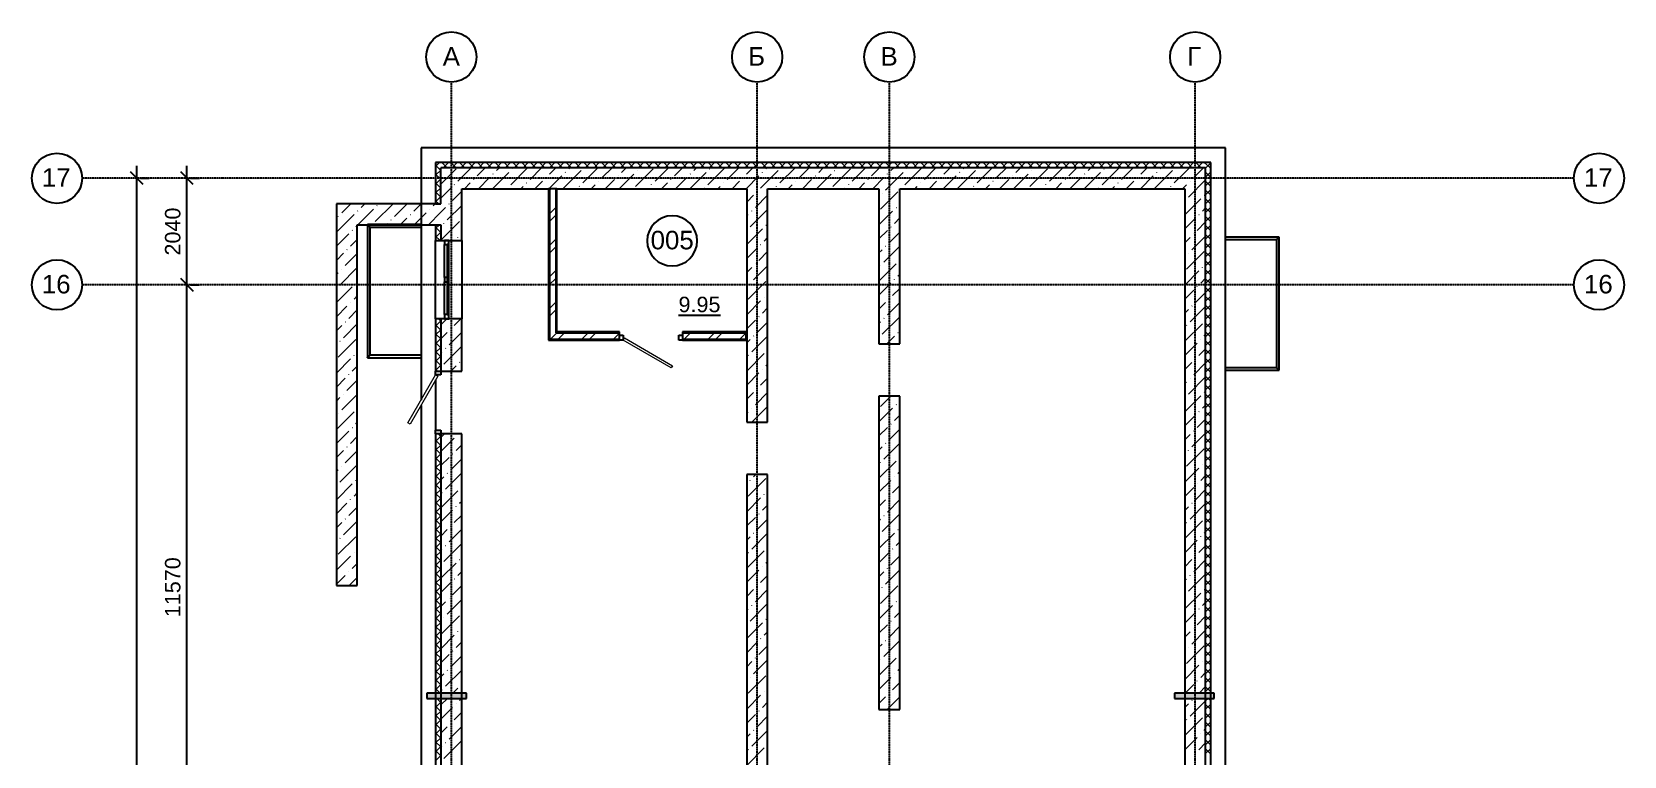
# Model space of a CAD drawing. Header units: millimetres. Extents: x -3463 to 813393, y -106315 to 159215.
# Drawn here: x -2286 to 28175, y 70947 to 84805 of the extents above; entities that cross this region are included whole.
import ezdxf

# ---------------------------------------------------------------- set-up
doc = ezdxf.new("R2010")
doc.units = ezdxf.units.MM
doc.linetypes.add('Линия сетки', pattern=[22.225, 12.7, -3.175, 3.175, -3.175])
doc.layers.add('AXIS_', color=252, linetype='Continuous')
doc.layers.add('PLANS_', color=252, linetype='Continuous')
doc.styles.add('arial', font='arial.ttf')
doc.styles.add('Arial_1', font='arial.ttf', dxfattribs={"height": 295.05988})

# ---------------------------------------------------------------- blocks, each defined once
blk = doc.blocks.new('_Oblique')
at = {"color": 0, "linetype": 'ByBlock', "lineweight": -2}
blk.add_line((-0.5, -0.5), (0.5, 0.5), dxfattribs=at)
blk = doc.blocks.new('A$Cef6d39c7')
at = {"layer": 'PLANS_'}
for points in [[(-4699, 25949), (-4206, 25949), (-4206, 26049), (-4966, 26049), (-4966, 25949), (-4731, 25949)], [(9642, 25949), (10094, 25949), (10094, 26049), (9334, 26049), (9334, 25949), (9633, 25949)]]:
    blk.add_hatch(color=256, dxfattribs=at).paths.add_polyline_path(points, flags=0)
at = {"layer": 'AXIS_', "linetype": 'Линия сетки'}
for p, q in [((-4499, -47592), (-4499, 37741)), ((1351, -47592), (1351, 37741)), ((3881, -47592), (3881, 37741)), ((9731, -47592), (9731, 37741)), ((16977, 35900), (-11564, 35900)), ((16977, 33860), (-11564, 33860))]:
    blk.add_line(p, q, dxfattribs=at)
at = {"layer": 'AXIS_'}
for p, q in [((-10517, -44280), (-10517, 36140)), ((-9557, 33620), (-9557, 36140)), ((-10447, 35900), (-10277, 35900)), ((-9487, 35900), (-9317, 35900)), ((-9557, 22050), (-9557, 34100)), ((-9487, 33860), (-9317, 33860)), ((-9487, 33860), (-9317, 33860))]:
    blk.add_line(p, q, dxfattribs=at)
for centre in [(-4499, 38221), (1351, 38221), (3881, 38221), (9731, 38221), (-12044, 35900), (17457, 35900), (-12044, 33860), (17457, 33860)]:
    blk.add_circle(centre, 480, dxfattribs=at)
at = {"layer": 'PLANS_'}
for p, q in [((10311, 36480), (-5079, 36480)), ((-5079, 36480), (-5079, 31655)), ((10311, -38335), (10311, 36480)), ((9931, 36100), (-4699, 36100)), ((-4699, 35410), (-4699, 36100)), ((9931, -37790), (9931, 36100)), ((-2479, 35700), (-2639, 35700)), ((-2619, 35700), (-2619, 32820)), ((-2499, 35700), (-2499, 32940)), ((-4799, 35410), (-4699, 35410)), ((-5079, 35015), (-6104, 35015)), ((-6104, 35015), (-6104, 32465)), ((-6054, 34965), (-5079, 34965)), ((-6054, 32515), (-6054, 34965)), ((-4799, 35010), (-4699, 35010)), ((-4699, 35010), (-4699, 34710)), ((11336, 34775), (10311, 34775)), ((11336, 32225), (11336, 34775)), ((-4799, 33210), (-4799, 34710)), ((-4549, 34710), (-4629, 34710)), ((-4629, 34710), (-4629, 34630)), ((-4629, 34630), (-4549, 34630)), ((-4629, 34000), (-4629, 34630)), ((-4549, 34630), (-4578, 34630)), ((-4578, 34630), (-4578, 33290)), ((-4549, 34630), (-4549, 34710)), ((-4549, 33290), (-4549, 34630)), ((-4299, 34710), (-4299, 33210)), ((10311, 34725), (11286, 34725)), ((11286, 34725), (11286, 32275)), ((-4549, 34000), (-4629, 34000)), ((-4629, 34000), (-4629, 33920)), ((-4629, 33920), (-4549, 33920)), ((-4629, 33290), (-4629, 33920)), ((-4549, 33920), (-4549, 34000)), ((-4699, 33210), (-4699, 32210)), ((-4549, 33290), (-4629, 33290)), ((-4629, 33290), (-4629, 33210)), ((-4629, 33210), (-4549, 33210)), ((-4578, 33290), (-4549, 33290)), ((-4549, 33210), (-4549, 33290)), ((-2499, 32940), (-1279, 32940)), ((-1279, 32900), (-1209, 32900)), ((-1279, 32800), (-1279, 32900)), ((-1209, 32900), (-1209, 32800)), ((-149, 32900), (-79, 32900)), ((-149, 32800), (-149, 32900)), ((-79, 32940), (1141, 32940)), ((-79, 32900), (-79, 32800)), ((-2619, 32820), (-1279, 32820)), ((-1209, 32800), (-1279, 32800)), ((-79, 32800), (-149, 32800)), ((-79, 32820), (1141, 32820)), ((-6104, 32465), (-5079, 32465)), ((-5079, 32515), (-6054, 32515)), ((-4799, 32210), (-4699, 32210)), ((-4799, 32140), (-4799, 32210)), ((-4699, 32140), (-4799, 32140)), ((-4799, 32040), (-4799, 31080)), ((-4699, 32210), (-4699, 32140)), ((11286, 32275), (10311, 32275)), ((10311, 32225), (11336, 32225)), ((-5079, 31555), (-5079, 22075)), ((-4799, 31010), (-4799, 31080)), ((-4799, 31080), (-4699, 31080)), ((-4699, 31080), (-4699, 31010)), ((-4699, 31010), (-4799, 31010)), ((-4699, 31010), (-4699, 23540)), ((-4206, 26049), (-4966, 26049)), ((-4966, 26049), (-4966, 25949)), ((-4966, 25949), (-4206, 25949)), ((-4206, 25949), (-4206, 26049)), ((10094, 26049), (9334, 26049)), ((9334, 26049), (9334, 25949)), ((9334, 25949), (10094, 25949)), ((10094, 25949), (10094, 26049))]:
    blk.add_line(p, q, dxfattribs=at)
at = {"layer": 'PLANS_', "linetype": 'Continuous', "lineweight": 9}
for p, q in [((-4799, 36127), (-4725, 36200)), ((-4749, 36100), (-4799, 36150)), ((-4799, 35957), (-4699, 36057)), ((-4699, 35880), (-4799, 35980)), ((-4699, 36050), (-4748, 36100)), ((-4699, 35790), (-4408, 36080)), ((-4579, 36100), (-4679, 36200)), ((-4655, 36100), (-4555, 36200)), ((-4409, 36100), (-4509, 36200)), ((-4486, 36100), (-4386, 36200)), ((-4374, 35844), (-4119, 36100)), ((-4240, 36100), (-4340, 36200)), ((-4316, 36100), (-4216, 36200)), ((-4070, 36100), (-4170, 36200)), ((-4146, 36100), (-4046, 36200)), ((-4004, 35945), (-3849, 36100)), ((-3900, 36100), (-4000, 36200)), ((-3976, 36100), (-3876, 36200)), ((-3730, 36100), (-3830, 36200)), ((-3807, 36100), (-3707, 36200)), ((-3710, 35700), (-3398, 36013)), ((-3701, 35979), (-3698, 35982)), ((-3561, 36100), (-3661, 36200)), ((-3637, 36100), (-3537, 36200)), ((-3634, 36046), (-3580, 36100)), ((-3391, 36100), (-3491, 36200)), ((-3467, 36100), (-3367, 36200)), ((-3364, 35777), (-3041, 36100)), ((-3331, 36080), (-3328, 36083)), ((-3221, 36100), (-3321, 36200)), ((-3298, 36100), (-3198, 36200)), ((-3052, 36100), (-3152, 36200)), ((-3128, 36100), (-3028, 36200)), ((-2994, 35878), (-2772, 36100)), ((-2882, 36100), (-2982, 36200)), ((-2958, 36100), (-2858, 36200)), ((-2712, 36100), (-2812, 36200)), ((-2789, 36100), (-2689, 36200)), ((-2542, 36100), (-2642, 36200)), ((-2633, 35700), (-2388, 35945)), ((-2623, 35979), (-2502, 36100)), ((-2619, 36100), (-2519, 36200)), ((-2373, 36100), (-2473, 36200)), ((-2449, 36100), (-2349, 36200)), ((-2354, 35710), (-2017, 36046)), ((-2320, 36013), (-2317, 36016)), ((-2203, 36100), (-2303, 36200)), ((-2279, 36100), (-2179, 36200)), ((-2253, 36080), (-2233, 36100)), ((-2033, 36100), (-2133, 36200)), ((-2110, 36100), (-2010, 36200)), ((-1983, 35811), (-1694, 36100)), ((-1864, 36100), (-1964, 36200)), ((-1940, 36100), (-1840, 36200)), ((-1694, 36100), (-1794, 36200)), ((-1770, 36100), (-1670, 36200)), ((-1524, 36100), (-1624, 36200)), ((-1613, 35912), (-1425, 36100)), ((-1601, 36100), (-1501, 36200)), ((-1355, 36100), (-1455, 36200)), ((-1431, 36100), (-1331, 36200)), ((-1310, 35945), (-1307, 35948)), ((-1286, 35700), (-1007, 35979)), ((-1185, 36100), (-1285, 36200)), ((-1261, 36100), (-1161, 36200)), ((-1243, 36013), (-1155, 36100)), ((-1015, 36100), (-1115, 36200)), ((-1091, 36100), (-991, 36200)), ((-973, 35743), (-636, 36080)), ((-845, 36100), (-945, 36200)), ((-940, 36046), (-937, 36049)), ((-922, 36100), (-822, 36200)), ((-676, 36100), (-776, 36200)), ((-752, 36100), (-652, 36200)), ((-506, 36100), (-606, 36200)), ((-603, 35844), (-347, 36100)), ((-582, 36100), (-482, 36200)), ((-336, 36100), (-436, 36200)), ((-413, 36100), (-313, 36200)), ((-167, 36100), (-267, 36200)), ((-243, 36100), (-143, 36200)), ((-232, 35945), (-77, 36100)), ((3, 36100), (-97, 36200)), ((-73, 36100), (27, 36200)), ((61, 35700), (374, 36013)), ((71, 35979), (74, 35982)), ((173, 36100), (73, 36200)), ((96, 36100), (196, 36200)), ((138, 36046), (192, 36100)), ((343, 36100), (243, 36200)), ((266, 36100), (366, 36200)), ((408, 35777), (731, 36100)), ((512, 36100), (412, 36200)), ((436, 36100), (536, 36200)), ((441, 36080), (444, 36083)), ((682, 36100), (582, 36200)), ((606, 36100), (706, 36200)), ((852, 36100), (752, 36200)), ((775, 36100), (875, 36200)), ((778, 35878), (1000, 36100)), ((1021, 36100), (921, 36200)), ((945, 36100), (1045, 36200)), ((1191, 36100), (1091, 36200)), ((1115, 36100), (1215, 36200)), ((1139, 35700), (1384, 35945)), ((1148, 35979), (1270, 36100)), ((1361, 36100), (1261, 36200)), ((1284, 36100), (1384, 36200)), ((1418, 35710), (1755, 36046)), ((1530, 36100), (1430, 36200)), ((1451, 36013), (1454, 36016)), ((1454, 36100), (1554, 36200)), ((1519, 36080), (1539, 36100)), ((1700, 36100), (1600, 36200)), ((1624, 36100), (1724, 36200)), ((1870, 36100), (1770, 36200)), ((1788, 35811), (2078, 36100)), ((1794, 36100), (1894, 36200)), ((2040, 36100), (1940, 36200)), ((1963, 36100), (2063, 36200)), ((2209, 36100), (2109, 36200)), ((2133, 36100), (2233, 36200)), ((2159, 35912), (2347, 36100)), ((2379, 36100), (2279, 36200)), ((2303, 36100), (2403, 36200)), ((2549, 36100), (2449, 36200)), ((2462, 35945), (2465, 35948)), ((2472, 36100), (2572, 36200)), ((2486, 35700), (2765, 35979)), ((2529, 36013), (2617, 36100)), ((2718, 36100), (2618, 36200)), ((2642, 36100), (2742, 36200)), ((2888, 36100), (2788, 36200)), ((2798, 35743), (3135, 36080)), ((2812, 36100), (2912, 36200)), ((2832, 36046), (2835, 36049)), ((3058, 36100), (2958, 36200)), ((2981, 36100), (3081, 36200)), ((3228, 36100), (3128, 36200)), ((3151, 36100), (3251, 36200)), ((3169, 35844), (3425, 36100)), ((3397, 36100), (3297, 36200)), ((3321, 36100), (3421, 36200)), ((3567, 36100), (3467, 36200)), ((3491, 36100), (3591, 36200)), ((3539, 35945), (3694, 36100)), ((3737, 36100), (3637, 36200)), ((3660, 36100), (3760, 36200)), ((3906, 36100), (3806, 36200)), ((3830, 36100), (3930, 36200)), ((3833, 35700), (4146, 36013)), ((3842, 35979), (3845, 35982)), ((3910, 36046), (3964, 36100)), ((4076, 36100), (3976, 36200)), ((4000, 36100), (4100, 36200)), ((4246, 36100), (4146, 36200)), ((4169, 36100), (4269, 36200)), ((4179, 35777), (4502, 36100)), ((4213, 36080), (4216, 36083)), ((4415, 36100), (4315, 36200)), ((4339, 36100), (4439, 36200)), ((4585, 36100), (4485, 36200)), ((4509, 36100), (4609, 36200)), ((4550, 35878), (4772, 36100)), ((4755, 36100), (4655, 36200)), ((4679, 36100), (4779, 36200)), ((4925, 36100), (4825, 36200)), ((4848, 36100), (4948, 36200)), ((4911, 35700), (5156, 35945)), ((4920, 35979), (5041, 36100)), ((5094, 36100), (4994, 36200)), ((5018, 36100), (5118, 36200)), ((5264, 36100), (5164, 36200)), ((5188, 36100), (5288, 36200)), ((5189, 35710), (5526, 36046)), ((5223, 36013), (5226, 36016)), ((5291, 36080), (5311, 36100)), ((5434, 36100), (5334, 36200)), ((5357, 36100), (5457, 36200)), ((5603, 36100), (5503, 36200)), ((5527, 36100), (5627, 36200)), ((5560, 35811), (5849, 36100)), ((5773, 36100), (5673, 36200)), ((5697, 36100), (5797, 36200)), ((5943, 36100), (5843, 36200)), ((5866, 36100), (5966, 36200)), ((5930, 35912), (6119, 36100)), ((6113, 36100), (6013, 36200)), ((6036, 36100), (6136, 36200)), ((6282, 36100), (6182, 36200)), ((6206, 36100), (6306, 36200)), ((6233, 35945), (6236, 35948)), ((6258, 35700), (6537, 35979)), ((6301, 36013), (6388, 36100)), ((6452, 36100), (6352, 36200)), ((6376, 36100), (6476, 36200)), ((6622, 36100), (6522, 36200)), ((6545, 36100), (6645, 36200)), ((6570, 35743), (6907, 36080)), ((6604, 36046), (6607, 36049)), ((6791, 36100), (6691, 36200)), ((6715, 36100), (6815, 36200)), ((6961, 36100), (6861, 36200)), ((6885, 36100), (6985, 36200)), ((6941, 35844), (7197, 36100)), ((7131, 36100), (7031, 36200)), ((7054, 36100), (7154, 36200)), ((7300, 36100), (7200, 36200)), ((7224, 36100), (7324, 36200)), ((7311, 35945), (7466, 36100)), ((7470, 36100), (7370, 36200)), ((7394, 36100), (7494, 36200)), ((7640, 36100), (7540, 36200)), ((7564, 36100), (7664, 36200)), ((7605, 35700), (7917, 36013)), ((7614, 35979), (7617, 35982)), ((7682, 36046), (7735, 36100)), ((7810, 36100), (7710, 36200)), ((7733, 36100), (7833, 36200)), ((7979, 36100), (7879, 36200)), ((7903, 36100), (8003, 36200)), ((7951, 35777), (8274, 36100)), ((7985, 36080), (7987, 36083)), ((8149, 36100), (8049, 36200)), ((8073, 36100), (8173, 36200)), ((8319, 36100), (8219, 36200)), ((8242, 36100), (8342, 36200)), ((8321, 35878), (8544, 36100)), ((8488, 36100), (8388, 36200)), ((8412, 36100), (8512, 36200)), ((8658, 36100), (8558, 36200)), ((8582, 36100), (8682, 36200)), ((8682, 35700), (8928, 35945)), ((8692, 35979), (8813, 36100)), ((8828, 36100), (8728, 36200)), ((8751, 36100), (8851, 36200)), ((8998, 36100), (8898, 36200)), ((8921, 36100), (9021, 36200)), ((8961, 35710), (9298, 36046)), ((8995, 36013), (8998, 36016)), ((9062, 36080), (9082, 36100)), ((9167, 36100), (9067, 36200)), ((9091, 36100), (9191, 36200)), ((9337, 36100), (9237, 36200)), ((9261, 36100), (9361, 36200)), ((9332, 35811), (9531, 36010)), ((9507, 36100), (9407, 36200)), ((9430, 36100), (9530, 36200)), ((9531, 36010), (9621, 36100)), ((9676, 36100), (9576, 36200)), ((9600, 36100), (9700, 36200)), ((9702, 35912), (9891, 36100)), ((9846, 36100), (9746, 36200)), ((9770, 36100), (9870, 36200)), ((9931, 36185), (9916, 36200)), ((9931, 36092), (10031, 36192)), ((10031, 36085), (9931, 36185)), ((9931, 35923), (10031, 36023)), ((10031, 35915), (9931, 36015)), ((-4799, 35787), (-4699, 35887)), ((-4699, 35711), (-4799, 35811)), ((-4799, 35618), (-4699, 35718)), ((-4699, 35541), (-4799, 35641)), ((-4699, 35520), (-4519, 35700)), ((-4519, 35700), (-4509, 35710)), ((-4476, 35474), (-4299, 35651)), ((-4442, 35777), (-4439, 35780)), ((-4249, 35700), (-4139, 35811)), ((-4071, 35878), (-4069, 35881)), ((-3980, 35700), (-3768, 35912)), ((-3432, 35710), (-3429, 35713)), ((-3172, 35700), (-3128, 35743)), ((-3061, 35811), (-3058, 35814)), ((-2902, 35700), (-2758, 35844)), ((-2691, 35912), (-2688, 35915)), ((-2619, 35676), (-2594, 35700)), ((-2051, 35743), (-2048, 35746)), ((-1825, 35700), (-1748, 35777)), ((-1680, 35844), (-1678, 35847)), ((-1555, 35700), (-1377, 35878)), ((-747, 35700), (-737, 35710)), ((-670, 35777), (-667, 35780)), ((-477, 35700), (-367, 35811)), ((-300, 35878), (-297, 35881)), ((-208, 35700), (3, 35912)), ((340, 35710), (343, 35713)), ((600, 35700), (643, 35743)), ((711, 35811), (713, 35814)), ((870, 35700), (1014, 35844)), ((1081, 35912), (1084, 35915)), ((1350, 35642), (1353, 35645)), ((1721, 35743), (1724, 35746)), ((1947, 35700), (2024, 35777)), ((2091, 35844), (2094, 35847)), ((2217, 35700), (2394, 35878)), ((3025, 35700), (3034, 35710)), ((3102, 35777), (3104, 35780)), ((3294, 35700), (3405, 35811)), ((3472, 35878), (3475, 35881)), ((3564, 35700), (3775, 35912)), ((3708, 35306), (4045, 35642)), ((3809, 35676), (3833, 35700)), ((4112, 35710), (4115, 35713)), ((4372, 35700), (4415, 35743)), ((4482, 35811), (4485, 35814)), ((4641, 35700), (4785, 35844)), ((4853, 35912), (4856, 35915)), ((5493, 35743), (5495, 35746)), ((5719, 35700), (5796, 35777)), ((5863, 35844), (5866, 35847)), ((5988, 35700), (6166, 35878)), ((6797, 35700), (6806, 35710)), ((6873, 35777), (6876, 35780)), ((7066, 35700), (7176, 35811)), ((7244, 35878), (7247, 35881)), ((7335, 35700), (7547, 35912)), ((7884, 35710), (7886, 35713)), ((8144, 35700), (8187, 35743)), ((8254, 35811), (8257, 35814)), ((8413, 35700), (8557, 35844)), ((8624, 35912), (8627, 35915)), ((9264, 35743), (9267, 35746)), ((9491, 35700), (9531, 35741)), ((9531, 35741), (9567, 35777)), ((9601, 35541), (9931, 35872)), ((9635, 35844), (9638, 35847)), ((9931, 35753), (10031, 35853)), ((10031, 35745), (9931, 35845)), ((9931, 35583), (10031, 35683)), ((10031, 35575), (9931, 35675)), ((-6699, 35406), (-6694, 35410)), ((-6597, 35238), (-6425, 35410)), ((-6227, 35339), (-6156, 35410)), ((-5957, 35070), (-5620, 35407)), ((-5924, 35373), (-5921, 35376)), ((-5587, 35171), (-5347, 35410)), ((-5216, 35272), (-5078, 35410)), ((-4846, 35373), (-4809, 35410)), ((-4799, 35448), (-4699, 35548)), ((-4737, 35410), (-4799, 35471)), ((-4699, 35251), (-4610, 35339)), ((-4577, 35103), (-4299, 35381)), ((-4543, 35407), (-4540, 35409)), ((-2619, 35219), (-2499, 35339)), ((1151, 35443), (1283, 35575)), ((1317, 35339), (1551, 35574)), ((3741, 35609), (3744, 35611)), ((4011, 35339), (4014, 35342)), ((4078, 35407), (4081, 35410)), ((9531, 35202), (9837, 35508)), ((9534, 35474), (9537, 35477)), ((9904, 35575), (9907, 35578)), ((9931, 35413), (10031, 35513)), ((10031, 35406), (9931, 35506)), ((9931, 35244), (10031, 35344)), ((10031, 35236), (9931, 35336)), ((-6664, 35171), (-6662, 35174)), ((-6556, 35010), (-6361, 35205)), ((-6294, 35272), (-6291, 35275)), ((-6286, 35010), (-5991, 35306)), ((-5747, 35010), (-5722, 35036)), ((-5654, 35103), (-5651, 35106)), ((-5478, 35010), (-5351, 35137)), ((-5284, 35205), (-5281, 35207)), ((-5209, 35010), (-4981, 35238)), ((-4939, 35010), (-4699, 35251)), ((-4913, 35306), (-4910, 35308)), ((-4678, 34733), (-4341, 35070)), ((-4644, 35036), (-4641, 35039)), ((-2619, 35072), (-2499, 35192)), ((1151, 35174), (1182, 35205)), ((1216, 34969), (1551, 35304)), ((1249, 35272), (1252, 35275)), ((3681, 35010), (3943, 35272)), ((3977, 35036), (4081, 35140)), ((9531, 34933), (9736, 35137)), ((9769, 34901), (9931, 35063)), ((9803, 35205), (9806, 35207)), ((9870, 35272), (9931, 35333)), ((9931, 35074), (10031, 35174)), ((10031, 35066), (9931, 35166)), ((-6699, 34598), (-6462, 34834)), ((-6698, 34868), (-6556, 35010)), ((-6429, 34598), (-6299, 34728)), ((-6395, 34901), (-6392, 34904)), ((-6328, 34969), (-6299, 34998)), ((-4799, 34939), (-4727, 35010)), ((-4699, 34862), (-4799, 34962)), ((-4799, 34769), (-4699, 34869)), ((-4716, 34710), (-4799, 34793)), ((-4374, 34767), (-4372, 34770)), ((-4307, 34834), (-4299, 34843)), ((-2619, 34615), (-2499, 34735)), ((1151, 34635), (1451, 34935)), ((1485, 34699), (1551, 34766)), ((1519, 35002), (1522, 35005)), ((3681, 34740), (3842, 34901)), ((3876, 34666), (4081, 34871)), ((3910, 34969), (3913, 34972)), ((9531, 34663), (9635, 34767)), ((9668, 34531), (9931, 34794)), ((9702, 34834), (9705, 34837)), ((9931, 34904), (10031, 35004)), ((10031, 34897), (9931, 34997)), ((9931, 34735), (10031, 34835)), ((10031, 34727), (9931, 34827)), ((-6699, 34328), (-6563, 34464)), ((-6530, 34228), (-6299, 34459)), ((-6496, 34531), (-6493, 34534)), ((-2619, 34469), (-2499, 34589)), ((1151, 34366), (1350, 34565)), ((1384, 34329), (1551, 34496)), ((1418, 34632), (1421, 34635)), ((3681, 34471), (3741, 34531)), ((3775, 34295), (4081, 34602)), ((3809, 34598), (3812, 34601)), ((9567, 34161), (9904, 34497)), ((9601, 34464), (9604, 34466)), ((9931, 34565), (10031, 34665)), ((10031, 34557), (9931, 34657)), ((9931, 34395), (10031, 34495)), ((10031, 34388), (9931, 34488)), ((-6631, 33857), (-6299, 34190)), ((-6597, 34161), (-6594, 34163)), ((-2619, 34012), (-2499, 34132)), ((1151, 34096), (1249, 34194)), ((1283, 33959), (1551, 34227)), ((1317, 34262), (1320, 34264)), ((3681, 33932), (4011, 34262)), ((3708, 34228), (3711, 34231)), ((4078, 34329), (4081, 34332)), ((9531, 34394), (9534, 34396)), ((9531, 33855), (9803, 34127)), ((9870, 34194), (9873, 34197)), ((9931, 34226), (10031, 34326)), ((10031, 34218), (9931, 34318)), ((9931, 34056), (10031, 34156)), ((10031, 34048), (9931, 34148)), ((-6699, 34059), (-6664, 34093)), ((-6699, 33520), (-6395, 33824)), ((-6328, 33891), (-6325, 33894)), ((-2619, 33865), (-2499, 33985)), ((1182, 33588), (1519, 33925)), ((1216, 33891), (1219, 33894)), ((3681, 33663), (3910, 33891)), ((3977, 33959), (3980, 33961)), ((4045, 34026), (4081, 34063)), ((9769, 33824), (9772, 33827)), ((9837, 33891), (9931, 33986)), ((9931, 33886), (10031, 33986)), ((10031, 33878), (9931, 33978)), ((9931, 33716), (10031, 33816)), ((-6698, 33790), (-6695, 33793)), ((-6429, 33521), (-6426, 33524)), ((-6361, 33588), (-6299, 33651)), ((-2619, 33408), (-2499, 33528)), ((1151, 33288), (1418, 33554)), ((1485, 33622), (1488, 33625)), ((3681, 33393), (3809, 33521)), ((3842, 33285), (4081, 33524)), ((3876, 33588), (3879, 33591)), ((3943, 33655), (4081, 33793)), ((9531, 33586), (9702, 33756)), ((9736, 33521), (9931, 33716)), ((10031, 33709), (9931, 33809)), ((9931, 33547), (10031, 33647)), ((10031, 33539), (9931, 33639)), ((-6699, 33251), (-6496, 33453)), ((-6462, 33218), (-6299, 33381)), ((-4699, 33165), (-4744, 33210)), ((-4699, 33096), (-4584, 33210)), ((-4442, 33083), (-4315, 33210)), ((-2619, 33262), (-2499, 33382)), ((1384, 33251), (1387, 33254)), ((1451, 33319), (1551, 33419)), ((3741, 32915), (4078, 33251)), ((3775, 33218), (3778, 33220)), ((9531, 33316), (9601, 33386)), ((9635, 33150), (9931, 33447)), ((9668, 33453), (9671, 33456)), ((9931, 33377), (10031, 33477)), ((10031, 33369), (9931, 33469)), ((9931, 33207), (10031, 33307)), ((10031, 33200), (9931, 33300)), ((-6699, 32981), (-6597, 33083)), ((-6563, 32847), (-6299, 33112)), ((-6530, 33150), (-6527, 33153)), ((-4799, 33072), (-4699, 33172)), ((-4699, 32995), (-4799, 33095)), ((-4799, 32902), (-4699, 33002)), ((-4699, 32826), (-4799, 32926)), ((-4699, 32826), (-4577, 32948)), ((-4543, 32712), (-4299, 32957)), ((-4509, 33016), (-4506, 33018)), ((-2603, 32820), (-2483, 32940)), ((-2457, 32820), (-2337, 32940)), ((-2000, 32820), (-1880, 32940)), ((-1853, 32820), (-1733, 32940)), ((-1396, 32820), (-1279, 32938)), ((-79, 32931), (-69, 32940)), ((-43, 32820), (77, 32940)), ((414, 32820), (534, 32940)), ((561, 32820), (681, 32940)), ((1018, 32820), (1138, 32940)), ((1151, 33019), (1317, 33184)), ((1350, 32948), (1551, 33149)), ((3681, 33124), (3708, 33150)), ((4045, 32948), (4047, 32951)), ((9534, 32780), (9870, 33117)), ((9567, 33083), (9570, 33086)), ((9904, 32881), (9931, 32908)), ((9931, 33038), (10031, 33138)), ((10031, 33030), (9931, 33130)), ((9931, 32868), (10031, 32968)), ((10031, 32860), (9931, 32960)), ((-6699, 32712), (-6698, 32712)), ((-6664, 32477), (-6328, 32814)), ((-6631, 32780), (-6628, 32783)), ((-4799, 32733), (-4699, 32833)), ((-4699, 32656), (-4799, 32756)), ((-4799, 32563), (-4699, 32663)), ((-4644, 32342), (-4307, 32679)), ((-4610, 32645), (-4607, 32648)), ((1151, 32749), (1216, 32814)), ((1249, 32578), (1551, 32880)), ((1283, 32881), (1286, 32884)), ((3829, 32733), (3977, 32881)), ((9531, 32508), (9769, 32746)), ((9803, 32510), (9931, 32639)), ((9837, 32814), (9840, 32816)), ((9931, 32698), (10031, 32798)), ((10031, 32690), (9931, 32790)), ((9931, 32528), (10031, 32628)), ((10031, 32521), (9931, 32621)), ((-6699, 32173), (-6429, 32443)), ((-6395, 32207), (-6299, 32304)), ((-6361, 32510), (-6359, 32513)), ((-4699, 32486), (-4799, 32586)), ((-4799, 32393), (-4699, 32493)), ((-4699, 32317), (-4799, 32417)), ((-4799, 32223), (-4699, 32323)), ((-4699, 32557), (-4678, 32578)), ((-4506, 32210), (-4408, 32308)), ((-4341, 32376), (-4338, 32379)), ((1151, 32210), (1485, 32544)), ((1182, 32510), (1185, 32513)), ((1519, 32308), (1551, 32341)), ((9531, 32239), (9668, 32376)), ((9702, 32140), (9931, 32369)), ((9736, 32443), (9739, 32446)), ((9931, 32359), (10031, 32459)), ((10031, 32351), (9931, 32451)), ((-6699, 31904), (-6530, 32073)), ((-6496, 31837), (-6299, 32034)), ((-6462, 32140), (-6460, 32143)), ((-4762, 32210), (-4799, 32247)), ((1151, 31941), (1384, 32174)), ((1418, 31938), (1551, 32072)), ((1451, 32241), (1454, 32244)), ((9531, 31969), (9567, 32005)), ((9601, 31770), (9931, 32100)), ((9635, 32073), (9638, 32076)), ((9931, 32189), (10031, 32289)), ((10031, 32181), (9931, 32281)), ((9931, 32019), (10031, 32119)), ((10031, 32012), (9931, 32112)), ((-6699, 31634), (-6631, 31702)), ((-6597, 31466), (-6299, 31765)), ((-6563, 31770), (-6561, 31772)), ((1151, 31672), (1283, 31803)), ((1317, 31568), (1551, 31802)), ((1350, 31871), (1353, 31873)), ((3708, 31534), (3907, 31733)), ((9531, 31431), (9837, 31736)), ((9534, 31702), (9537, 31705)), ((9904, 31803), (9907, 31806)), ((9931, 31850), (10031, 31950)), ((10031, 31842), (9931, 31942)), ((9931, 31680), (10031, 31780)), ((10031, 31672), (9931, 31772)), ((-6698, 31096), (-6361, 31433)), ((-6664, 31399), (-6662, 31402)), ((1151, 31402), (1182, 31433)), ((1249, 31230), (1551, 31533)), ((1249, 31500), (1252, 31503)), ((3681, 31238), (3943, 31500)), ((4011, 31568), (4014, 31570)), ((4078, 31635), (4081, 31638)), ((9803, 31433), (9806, 31436)), ((9870, 31500), (9931, 31561)), ((9931, 31510), (10031, 31610)), ((10031, 31503), (9931, 31603)), ((9931, 31341), (10031, 31441)), ((10031, 31333), (9931, 31433)), ((-6395, 31130), (-6392, 31133)), ((-6328, 31197), (-6299, 31226)), ((1519, 31231), (1522, 31234)), ((3681, 30969), (3842, 31130)), ((3876, 30894), (4081, 31099)), ((3910, 31197), (3913, 31200)), ((3977, 31264), (4081, 31369)), ((9531, 31161), (9736, 31365)), ((9769, 31130), (9931, 31292)), ((9931, 31171), (10031, 31271)), ((10031, 31163), (9931, 31263)), ((9931, 31001), (10031, 31101)), ((10031, 30993), (9931, 31093)), ((-6699, 30826), (-6462, 31062)), ((-6429, 30827), (-6299, 30957)), ((-4799, 30866), (-4699, 30966)), ((-4699, 30789), (-4799, 30889)), ((-4799, 30696), (-4699, 30796)), ((-4699, 30959), (-4750, 31010)), ((-4699, 30671), (-4442, 30928)), ((-4678, 30961), (-4629, 31010)), ((-4408, 30692), (-4299, 30802)), ((-4374, 30995), (-4372, 30998)), ((3775, 30524), (4081, 30830)), ((3809, 30827), (3812, 30829)), ((9531, 30892), (9635, 30995)), ((9668, 30759), (9931, 31022)), ((9702, 31062), (9705, 31065)), ((9931, 30831), (10031, 30931)), ((10031, 30824), (9931, 30924)), ((-6699, 30557), (-6563, 30692)), ((-6530, 30456), (-6299, 30687)), ((-6496, 30759), (-6493, 30762)), ((-4699, 30620), (-4799, 30720)), ((-4799, 30526), (-4699, 30626)), ((-4699, 30450), (-4799, 30550)), ((-4699, 30402), (-4543, 30557)), ((-4509, 30322), (-4299, 30532)), ((-4476, 30625), (-4473, 30627)), ((3681, 30699), (3741, 30759)), ((3681, 30160), (4011, 30490)), ((4078, 30557), (4081, 30560)), ((9531, 30622), (9534, 30625)), ((9567, 30389), (9904, 30726)), ((9601, 30692), (9604, 30695)), ((9931, 30662), (10031, 30762)), ((10031, 30654), (9931, 30754)), ((9931, 30492), (10031, 30592)), ((10031, 30484), (9931, 30584)), ((-6699, 30287), (-6664, 30322)), ((-6631, 30086), (-6299, 30418)), ((-6597, 30389), (-6594, 30392)), ((-4799, 30357), (-4699, 30457)), ((-4699, 30280), (-4799, 30380)), ((-4799, 30187), (-4699, 30287)), ((-4699, 30110), (-4799, 30210)), ((-4699, 30132), (-4644, 30187)), ((-4610, 29951), (-4299, 30263)), ((-4577, 30254), (-4574, 30257)), ((1283, 30187), (1326, 30230)), ((3708, 30456), (3711, 30459)), ((3977, 30187), (3980, 30190)), ((4045, 30254), (4081, 30291)), ((9531, 30084), (9803, 30355)), ((9837, 30119), (9931, 30214)), ((9870, 30423), (9873, 30425)), ((9931, 30322), (10031, 30422)), ((10031, 30315), (9931, 30415)), ((9931, 30153), (10031, 30253)), ((10031, 30145), (9931, 30245)), ((-6699, 29749), (-6395, 30052)), ((-6698, 30018), (-6695, 30021)), ((-6361, 29816), (-6299, 29879)), ((-6328, 30119), (-6325, 30122)), ((-4799, 30017), (-4699, 30117)), ((-4699, 29941), (-4799, 30041)), ((-4799, 29848), (-4699, 29948)), ((-4699, 29771), (-4799, 29871)), ((-4699, 29593), (-4374, 29917)), ((-4678, 29884), (-4675, 29887)), ((-4307, 29985), (-4304, 29988)), ((1182, 29816), (1519, 30153)), ((1216, 30119), (1219, 30122)), ((1485, 29850), (1488, 29853)), ((3681, 29891), (3910, 30119)), ((3943, 29884), (4081, 30022)), ((9531, 29814), (9702, 29985)), ((9736, 29749), (9931, 29945)), ((9769, 30052), (9772, 30055)), ((9931, 29983), (10031, 30083)), ((10031, 29975), (9931, 30075)), ((9931, 29813), (10031, 29913)), ((10031, 29805), (9931, 29905)), ((-6699, 29479), (-6496, 29682)), ((-6462, 29446), (-6299, 29610)), ((-6429, 29749), (-6426, 29752)), ((-4799, 29678), (-4699, 29778)), ((-4699, 29601), (-4799, 29701)), ((-4799, 29508), (-4699, 29608)), ((-4408, 29614), (-4405, 29617)), ((-4341, 29682), (-4299, 29724)), ((1151, 29516), (1418, 29783)), ((1451, 29547), (1551, 29647)), ((3681, 29622), (3809, 29749)), ((3842, 29513), (4081, 29752)), ((3876, 29816), (3879, 29819)), ((9531, 29545), (9601, 29614)), ((9635, 29379), (9931, 29675)), ((9668, 29682), (9671, 29685)), ((9931, 29643), (10031, 29743)), ((10031, 29636), (9931, 29736)), ((9931, 29474), (10031, 29574)), ((10031, 29466), (9931, 29566)), ((-6699, 29210), (-6597, 29311)), ((-6563, 29075), (-6299, 29340)), ((-6530, 29379), (-6527, 29381)), ((-4699, 29432), (-4799, 29532)), ((-4799, 29338), (-4699, 29438)), ((-4699, 29262), (-4799, 29362)), ((-4799, 29169), (-4699, 29269)), ((-4699, 29324), (-4476, 29547)), ((-4509, 29244), (-4506, 29247)), ((-4442, 29311), (-4299, 29454)), ((1151, 29247), (1317, 29412)), ((1350, 29177), (1551, 29378)), ((1384, 29480), (1387, 29482)), ((3681, 29352), (3708, 29379)), ((3741, 29143), (4078, 29480)), ((3775, 29446), (3778, 29449)), ((9534, 29008), (9870, 29345)), ((9567, 29311), (9570, 29314)), ((9931, 29304), (10031, 29404)), ((10031, 29296), (9931, 29396)), ((-6699, 28940), (-6698, 28941)), ((-6664, 28705), (-6328, 29042)), ((-6631, 29008), (-6628, 29011)), ((-4699, 29092), (-4799, 29192)), ((-4799, 28999), (-4699, 29099)), ((-4699, 28923), (-4799, 29023)), ((-4699, 29054), (-4577, 29177)), ((-4543, 28941), (-4299, 29185)), ((1151, 28978), (1216, 29042)), ((1249, 28806), (1551, 29108)), ((1283, 29109), (1286, 29112)), ((3681, 28813), (3977, 29109)), ((4011, 28873), (4081, 28944)), ((4045, 29177), (4047, 29179)), ((9531, 28736), (9769, 28974)), ((9837, 29042), (9840, 29045)), ((9904, 29109), (9931, 29136)), ((9931, 29134), (10031, 29234)), ((10031, 29127), (9931, 29227)), ((9931, 28965), (10031, 29065)), ((10031, 28957), (9931, 29057)), ((-6699, 28402), (-6429, 28671)), ((-6361, 28739), (-6359, 28742)), ((-4799, 28829), (-4699, 28929)), ((-4699, 28753), (-4799, 28853)), ((-4799, 28660), (-4699, 28760)), ((-4699, 28583), (-4799, 28683)), ((-4699, 28785), (-4678, 28806)), ((-4644, 28570), (-4307, 28907)), ((-4610, 28873), (-4607, 28876)), ((1151, 28439), (1485, 28772)), ((1182, 28739), (1185, 28742)), ((3681, 28544), (3876, 28739)), ((3910, 28503), (4081, 28675)), ((3943, 28806), (3946, 28809)), ((9736, 28671), (9739, 28674)), ((9803, 28739), (9931, 28867)), ((9931, 28795), (10031, 28895)), ((10031, 28787), (9931, 28887)), ((9931, 28625), (10031, 28725)), ((10031, 28618), (9931, 28718)), ((-6462, 28368), (-6460, 28371)), ((-6395, 28436), (-6299, 28532)), ((-4799, 28490), (-4699, 28590)), ((-4699, 28413), (-4799, 28513)), ((-4799, 28320), (-4699, 28420)), ((-4699, 28244), (-4799, 28344)), ((-4699, 28246), (-4408, 28537)), ((-4374, 28301), (-4299, 28377)), ((-4341, 28604), (-4338, 28607)), ((1151, 28169), (1384, 28402)), ((1451, 28469), (1454, 28472)), ((1519, 28537), (1551, 28569)), ((3681, 28275), (3775, 28368)), ((3809, 28133), (4081, 28405)), ((3842, 28436), (3845, 28438)), ((9531, 28467), (9668, 28604)), ((9702, 28368), (9931, 28598)), ((9931, 28456), (10031, 28556)), ((10031, 28448), (9931, 28548)), ((9931, 28286), (10031, 28386)), ((10031, 28278), (9931, 28378)), ((-6699, 28132), (-6530, 28301)), ((-6451, 28110), (-6299, 28263)), ((-4799, 28151), (-4699, 28251)), ((-4699, 28074), (-4799, 28174)), ((-4799, 27981), (-4699, 28081)), ((-4699, 27977), (-4509, 28166)), ((-4476, 27931), (-4299, 28107)), ((-4442, 28234), (-4439, 28236)), ((1151, 27900), (1283, 28032)), ((1317, 27796), (1551, 28030)), ((1350, 28099), (1353, 28102)), ((1418, 28166), (1551, 28300)), ((3708, 27762), (4045, 28099)), ((3741, 28065), (3744, 28068)), ((9531, 28198), (9567, 28234)), ((9601, 27998), (9931, 28328)), ((9635, 28301), (9638, 28304)), ((9904, 28032), (9907, 28034)), ((9931, 28116), (10031, 28216)), ((10031, 28108), (9931, 28208)), ((9931, 27946), (10031, 28046)), ((10031, 27939), (9931, 28039)), ((-4699, 27904), (-4799, 28004)), ((-4799, 27811), (-4699, 27911)), ((-4699, 27735), (-4799, 27835)), ((-4799, 27641), (-4699, 27741)), ((-4699, 27707), (-4610, 27796)), ((-4577, 27560), (-4299, 27838)), ((-4543, 27863), (-4540, 27866)), ((1216, 27425), (1551, 27761)), ((1249, 27728), (1252, 27731)), ((3681, 27466), (3943, 27728)), ((4011, 27796), (4014, 27799)), ((4078, 27863), (4081, 27866)), ((9531, 27659), (9837, 27964)), ((9534, 27931), (9537, 27933)), ((9870, 27728), (9931, 27789)), ((9931, 27777), (10031, 27877)), ((10031, 27769), (9931, 27869)), ((-4699, 27565), (-4799, 27665)), ((-4799, 27472), (-4699, 27572)), ((-4699, 27395), (-4799, 27495)), ((-4678, 27190), (-4341, 27526)), ((-4644, 27493), (-4641, 27496)), ((1151, 27630), (1182, 27661)), ((1519, 27459), (1522, 27462)), ((3910, 27425), (3913, 27428)), ((3977, 27493), (4081, 27597)), ((9531, 27389), (9736, 27594)), ((9769, 27358), (9931, 27520)), ((9803, 27661), (9806, 27664)), ((9931, 27607), (10031, 27707)), ((10031, 27599), (9931, 27699)), ((9931, 27437), (10031, 27537)), ((10031, 27430), (9931, 27530)), ((-4799, 27302), (-4699, 27402)), ((-4699, 27226), (-4799, 27326)), ((-4799, 27132), (-4699, 27232)), ((-4699, 27056), (-4799, 27156)), ((-4699, 26899), (-4442, 27156)), ((-4374, 27223), (-4372, 27226)), ((-4307, 27291), (-4299, 27299)), ((1151, 27092), (1451, 27392)), ((1485, 27156), (1551, 27222)), ((3681, 27197), (3842, 27358)), ((3876, 27122), (4081, 27328)), ((9531, 27120), (9635, 27223)), ((9668, 26988), (9931, 27251)), ((9702, 27291), (9705, 27294)), ((9931, 27268), (10031, 27368)), ((10031, 27260), (9931, 27360)), ((9931, 27098), (10031, 27198)), ((10031, 27090), (9931, 27190)), ((-4799, 26963), (-4699, 27063)), ((-4699, 26886), (-4799, 26986)), ((-4799, 26793), (-4699, 26893)), ((-4699, 26716), (-4799, 26816)), ((-4476, 26853), (-4473, 26856)), ((-4408, 26920), (-4299, 27030)), ((1151, 26822), (1350, 27021)), ((1384, 26786), (1551, 26953)), ((1418, 27089), (1421, 27091)), ((3681, 26928), (3741, 26988)), ((3775, 26752), (4081, 27058)), ((3809, 27055), (3812, 27058)), ((9531, 26851), (9534, 26853)), ((9567, 26617), (9904, 26954)), ((9601, 26920), (9604, 26923)), ((9931, 26928), (10031, 27028)), ((10031, 26920), (9931, 27020)), ((9931, 26758), (10031, 26858)), ((10031, 26751), (9931, 26851)), ((-4799, 26623), (-4699, 26723)), ((-4699, 26547), (-4799, 26647)), ((-4799, 26453), (-4699, 26553)), ((-4699, 26630), (-4543, 26786)), ((-4509, 26550), (-4299, 26760)), ((1151, 26553), (1249, 26651)), ((1283, 26415), (1551, 26683)), ((1317, 26718), (1320, 26721)), ((3681, 26389), (4011, 26718)), ((3708, 26685), (3711, 26687)), ((4045, 26482), (4081, 26519)), ((4078, 26786), (4081, 26788)), ((9531, 26312), (9803, 26583)), ((9870, 26651), (9873, 26654)), ((9931, 26589), (10031, 26689)), ((10031, 26581), (9931, 26681)), ((9931, 26419), (10031, 26519)), ((10031, 26411), (9931, 26511)), ((-4699, 26377), (-4799, 26477)), ((-4799, 26284), (-4699, 26384)), ((-4699, 26207), (-4799, 26307)), ((-4799, 26114), (-4699, 26214)), ((-4699, 26360), (-4644, 26415)), ((-4610, 26179), (-4299, 26491)), ((-4577, 26482), (-4574, 26485)), ((-4307, 26213), (-4304, 26216)), ((1182, 26045), (1519, 26381)), ((1216, 26348), (1219, 26351)), ((3681, 26119), (3910, 26348)), ((3943, 26112), (4081, 26250)), ((3977, 26415), (3980, 26418)), ((9538, 26049), (9702, 26213)), ((9769, 26280), (9772, 26283)), ((9837, 26348), (9931, 26442)), ((9931, 26249), (10031, 26349)), ((10031, 26242), (9931, 26342)), ((-4710, 26049), (-4799, 26138)), ((-4799, 25944), (-4794, 25949)), ((-4699, 25868), (-4779, 25949)), ((-4699, 25822), (-4571, 25949)), ((-4678, 26112), (-4675, 26115)), ((-4471, 26049), (-4374, 26146)), ((-4341, 25910), (-4302, 25949)), ((1151, 25745), (1418, 26011)), ((1485, 26078), (1488, 26081)), ((3681, 25850), (3809, 25977)), ((3842, 25742), (4081, 25981)), ((3876, 26045), (3879, 26048)), ((9635, 25607), (9931, 25904)), ((9668, 25910), (9671, 25913)), ((9807, 26049), (9931, 26173)), ((9931, 26080), (10031, 26180)), ((10031, 26072), (9931, 26172)), ((9931, 25910), (9970, 25949)), ((10031, 25902), (9985, 25949)), ((-4799, 25775), (-4699, 25875)), ((-4699, 25698), (-4799, 25798)), ((-4799, 25605), (-4699, 25705)), ((-4699, 25528), (-4799, 25628)), ((-4699, 25552), (-4476, 25775)), ((-4442, 25540), (-4299, 25683)), ((-4408, 25843), (-4405, 25845)), ((1151, 25475), (1317, 25641)), ((1350, 25405), (1551, 25606)), ((1384, 25708), (1387, 25711)), ((1451, 25775), (1551, 25875)), ((9531, 25773), (9601, 25843)), ((9931, 25740), (10031, 25840)), ((10031, 25733), (9931, 25833)), ((9931, 25571), (10031, 25671)), ((10031, 25563), (9931, 25663)), ((-4799, 25435), (-4699, 25535)), ((-4699, 25359), (-4799, 25459)), ((-4799, 25266), (-4699, 25366)), ((-4699, 25189), (-4799, 25289)), ((-4699, 25283), (-4577, 25405)), ((-4543, 25169), (-4299, 25413)), ((-4509, 25472), (-4506, 25475)), ((1249, 25034), (1551, 25336)), ((1283, 25337), (1286, 25340)), ((9534, 25236), (9870, 25573)), ((9567, 25540), (9570, 25542)), ((9904, 25337), (9931, 25365)), ((9931, 25401), (10031, 25501)), ((10031, 25393), (9931, 25493)), ((9931, 25231), (10031, 25331)), ((10031, 25223), (9931, 25323)), ((-4799, 25096), (-4699, 25196)), ((-4699, 25019), (-4799, 25119)), ((-4799, 24926), (-4699, 25026)), ((-4699, 25013), (-4678, 25034)), ((-4644, 24799), (-4307, 25135)), ((-4610, 25102), (-4607, 25105)), ((1151, 25206), (1216, 25270)), ((1151, 24667), (1485, 25001)), ((9531, 24965), (9769, 25203)), ((9803, 24967), (9931, 25095)), ((9837, 25270), (9840, 25273)), ((9931, 25061), (10031, 25161)), ((10031, 25054), (9931, 25154)), ((9931, 24892), (10031, 24992)), ((10031, 24884), (9931, 24984)), ((-4699, 24850), (-4799, 24950)), ((-4799, 24756), (-4699, 24856)), ((1182, 24967), (1185, 24970)), ((9736, 24900), (9739, 24903))]:
    blk.add_line(p, q, dxfattribs=at)
at = {"layer": 'PLANS_', "lineweight": 25}
for p, q in [((10031, 36200), (-4799, 36200)), ((-4799, 36200), (-4799, 35410)), ((10031, -37790), (10031, 36200)), ((-4299, 35700), (-2639, 35700)), ((-4299, 34710), (-4299, 35700)), ((-2639, 35700), (-2639, 32800)), ((-2479, 35700), (1151, 35700)), ((-2479, 32960), (-2479, 35700)), ((1151, 35700), (1151, 31230)), ((1551, 35700), (3681, 35700)), ((1551, 31230), (1551, 35700)), ((3681, 35700), (3681, 32733)), ((4081, 35700), (9531, 35700)), ((4081, 32733), (4081, 35700)), ((9531, 35700), (9531, 22490)), ((-4799, 35410), (-6699, 35410)), ((-6699, 35410), (-6699, 28110)), ((-6299, 35010), (-4799, 35010)), ((-6299, 28110), (-6299, 35010)), ((-4799, 35010), (-4799, 34710)), ((-4799, 34710), (-4299, 34710)), ((-4299, 33210), (-4799, 33210)), ((-4799, 33210), (-4799, 32210)), ((-4299, 32210), (-4299, 33210)), ((-1279, 32960), (-2479, 32960)), ((-1279, 32900), (-1279, 32960)), ((1141, 32960), (-79, 32960)), ((-79, 32960), (-79, 32900)), ((1141, 32800), (1141, 32960)), ((-2639, 32800), (-1279, 32800)), ((-79, 32800), (1141, 32800)), ((3681, 32733), (4081, 32733)), ((-4699, 32210), (-4299, 32210)), ((3681, 31733), (3681, 25733)), ((4081, 31733), (3681, 31733)), ((4081, 25733), (4081, 31733)), ((1151, 31230), (1551, 31230)), ((-4799, 31010), (-4799, 23540)), ((-4299, 31010), (-4699, 31010)), ((-4299, 24530), (-4299, 31010)), ((1551, 30230), (1151, 30230)), ((1151, 30230), (1151, 24530)), ((1551, 20030), (1551, 30230)), ((-6699, 28110), (-6299, 28110)), ((3681, 25733), (4081, 25733))]:
    blk.add_line(p, q, dxfattribs=at)
at = {"layer": 'PLANS_', "lineweight": 13}
for p, q in [((-1209, 32800), (-1184, 32844)), ((-291, 32270), (-1209, 32800)), ((-1184, 32844), (-266, 32314)), ((-266, 32314), (-291, 32270)), ((-5329, 31222), (-4799, 32140)), ((-4755, 32115), (-5285, 31197)), ((-4799, 32140), (-4755, 32115)), ((-5285, 31197), (-5329, 31222))]:
    blk.add_line(p, q, dxfattribs=at)
at = {"layer": 'PLANS_'}
for start, end in [(0, 180), (180, 0)]:
    blk.add_arc((-275, 34702), 480, start, end, dxfattribs=at)
for points in [[(-6104, 35015), (-6104, 35015), (-6103, 35015), (-6102, 35013), (-6100, 35012), (-6099, 35010), (-6097, 35009), (-6096, 35008), (-6094, 35006), (-6092, 35003), (-6090, 35001), (-6088, 35000), (-6087, 34998), (-6085, 34997), (-6083, 34995), (-6082, 34994), (-6080, 34992), (-6079, 34990), (-6077, 34989), (-6075, 34987), (-6074, 34985), (-6072, 34984), (-6071, 34982), (-6069, 34981), (-6068, 34979), (-6066, 34978), (-6065, 34976), (-6063, 34975), (-6061, 34973), (-6060, 34971), (-6058, 34970), (-6057, 34969), (-6055, 34967), (-6054, 34966), (-6054, 34965), (-6054, 34965)], [(11286, 34725), (11286, 34725), (11287, 34726), (11288, 34727), (11290, 34729), (11291, 34730), (11293, 34731), (11294, 34733), (11296, 34735), (11298, 34737), (11300, 34739), (11302, 34741), (11303, 34742), (11305, 34744), (11307, 34745), (11308, 34747), (11310, 34749), (11311, 34750), (11313, 34752), (11315, 34754), (11316, 34755), (11318, 34757), (11319, 34758), (11321, 34760), (11322, 34761), (11324, 34763), (11325, 34764), (11327, 34766), (11329, 34768), (11330, 34769), (11332, 34770), (11333, 34772), (11335, 34773), (11336, 34775), (11336, 34775), (11336, 34775)], [(-6104, 32465), (-6104, 32465), (-6103, 32466), (-6102, 32467), (-6100, 32469), (-6099, 32470), (-6097, 32471), (-6096, 32473), (-6094, 32475), (-6092, 32477), (-6090, 32479), (-6088, 32481), (-6087, 32482), (-6085, 32484), (-6083, 32485), (-6082, 32487), (-6080, 32489), (-6079, 32490), (-6077, 32492), (-6075, 32494), (-6074, 32495), (-6072, 32497), (-6071, 32498), (-6069, 32500), (-6068, 32501), (-6066, 32503), (-6065, 32504), (-6063, 32506), (-6061, 32508), (-6060, 32509), (-6058, 32510), (-6057, 32512), (-6055, 32513), (-6054, 32515), (-6054, 32515), (-6054, 32515)], [(11286, 32275), (11286, 32275), (11287, 32275), (11288, 32273), (11290, 32272), (11291, 32270), (11293, 32269), (11294, 32268), (11296, 32266), (11298, 32263), (11300, 32261), (11302, 32260), (11303, 32258), (11305, 32257), (11307, 32255), (11308, 32254), (11310, 32252), (11311, 32250), (11313, 32249), (11315, 32247), (11316, 32245), (11318, 32244), (11319, 32242), (11321, 32241), (11322, 32239), (11324, 32238), (11325, 32236), (11327, 32235), (11329, 32233), (11330, 32231), (11332, 32230), (11333, 32229), (11335, 32227), (11336, 32226), (11336, 32225), (11336, 32225)]]:
    blk.add_open_spline(points, degree=3, knots=[0, 0, 0, 0, 0.083333, 0.125, 0.166667, 0.208333, 0.229167, 0.25, 0.291667, 0.333333, 0.354167, 0.375, 0.395833, 0.416667, 0.4375, 0.458333, 0.479167, 0.5, 0.520833, 0.541667, 0.5625, 0.583333, 0.604167, 0.625, 0.645833, 0.666667, 0.6875, 0.708333, 0.75, 0.770833, 0.791667, 0.833333, 0.875, 0.916667, 1, 1, 1, 1], dxfattribs=at)
at = {"layer": 'AXIS_'}
for p, xscale, yscale, zscale, rotation in [((-10517, 35900), 240.0000000000001, 240.0000000000001, 240.0000000000001, 90), ((-9557, 35900), 240.0000000000001, 240.0000000000001, 240.0000000000001, 90), ((-9557, 33860), 240.0000000000001, 240.0000000000001, 240.0000000000001, 90), ((-9557, 33860), 240, 240, 240, 270)]:
    blk.add_blockref('_Oblique', p, dxfattribs=dict(at, xscale=xscale, yscale=yscale, zscale=zscale, rotation=rotation))
at = {"layer": 'AXIS_', "lineweight": -3, "style": 'arial'}
for s, height, p in [('А', 354, (-4664, 38055)), ('Б', 354, (1177, 38055)), ('В', 354, (3711, 38055)), ('Г', 354, (9578, 38055)), ('17', 354.1, (-12333, 35737)), ('17', 354.1, (17169, 35737)), ('16', 354.1, (-12333, 33697)), ('16', 354.1, (17169, 33697))]:
    blk.add_text(s, height=height, dxfattribs=at).set_placement(p)
at = {"layer": 'PLANS_', "lineweight": -3}
for s, height, style, p in [('005', 354.1, 'arial', (-687, 34540)), ('%%U9.95', 295.1, 'Arial_1', (-153, 33338))]:
    blk.add_text(s, height=height, dxfattribs=dict(at, style=style)).set_placement(p)
at = {"layer": 'AXIS_', "char_height": 295.1, "attachment_point": 5, "rotation": 90, "style": 'Arial_1', "bg_fill": 3, "box_fill_scale": 1.1, "bg_fill_color": 256, "bg_fill_true_color": 13158600, "bg_fill_transparency": 0}
for s, insert, width in [('\\A1;2040', (-9828, 34880), 1085.54), ('\\A1;11570', (-9828, 28075), 1356.92)]:
    blk.add_mtext(s, dxfattribs=dict(at, insert=insert, width=width))

msp = doc.modelspace()

# ---------------------------------------------------------------- block references
at = {"lineweight": -3}
msp.add_blockref('A$Cef6d39c7', (10238, 46104), dxfattribs=at)

doc.saveas('drawing.dxf')
